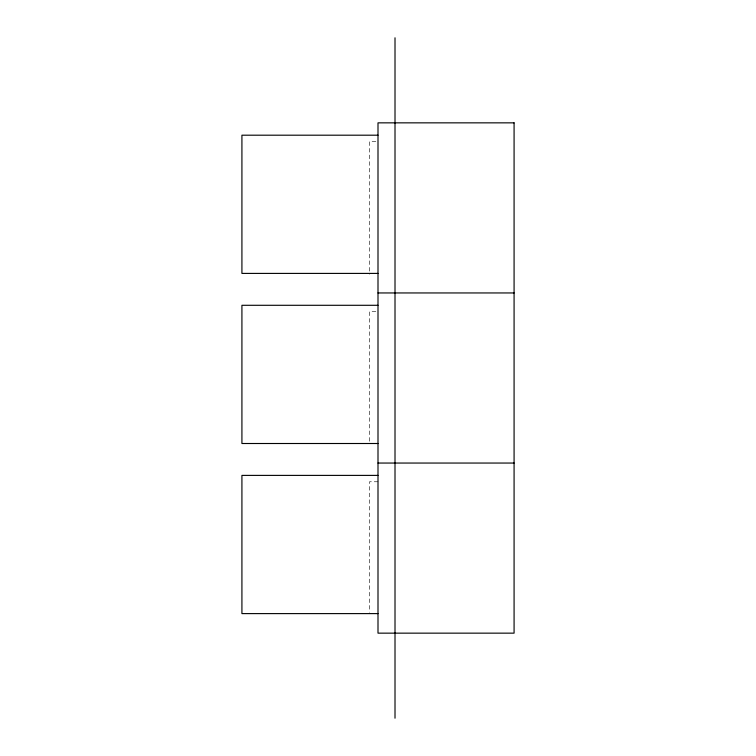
<?xml version="1.0" encoding="UTF-8"?>
<svg xmlns="http://www.w3.org/2000/svg" width="756" height="756" viewBox="0 0 756 756"><rect width="100%" height="100%" fill="white"/><g stroke="black" fill="none" stroke-linecap="round" stroke-linejoin="round"><path stroke-width="0.57" stroke-dasharray="3.78 2.83" d="M375.874 141.57L369.495 141.57L369.495 274.23M375.874 311.67L369.495 311.67L369.495 442.147M378 481.77L369.495 481.77L369.495 612.247"/><path stroke-width="1.13" d="M378 135.192L241.92 135.192L241.92 273.407L378 273.407M378 292.95L514.08 292.95M378 305.292L241.92 305.292L241.92 443.507L378 443.507M378 463.05L514.08 463.05M378 475.392L241.92 475.392L241.92 613.607L378 613.607M395.01 37.8L395.01 718.2M514.08 122.85L378 122.85L378 633.15L514.08 633.15L514.08 122.85"/></g></svg>
